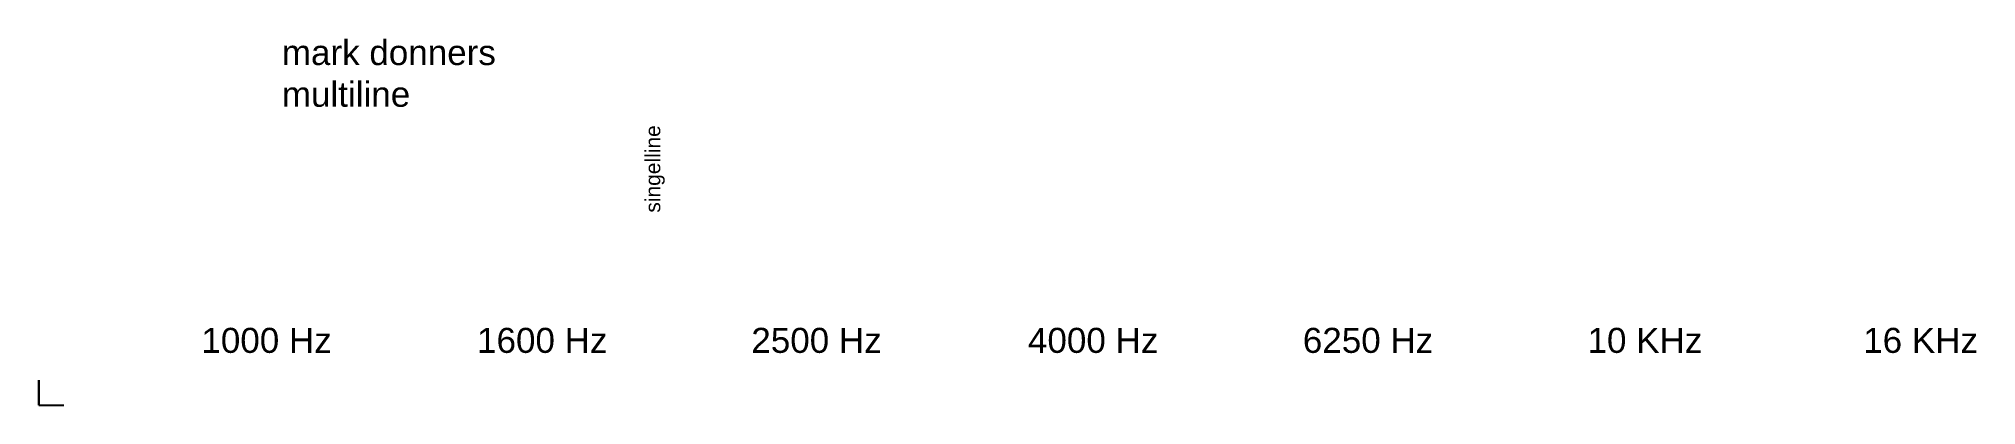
# Model space of a CAD drawing. Header units: inches. Extents: x 0 to 387, y 0 to 73.
import ezdxf

# ---------------------------------------------------------------- set-up
doc = ezdxf.new("R2010")
doc.units = ezdxf.units.IN
doc.header["$MEASUREMENT"] = 0
doc.layers.add('Graveren', color=21, linetype='Continuous')
doc.layers.add('hulp', color=210, linetype='Continuous')
doc.styles.get("Standard").update_dxf_attribs({"font": 'arial.ttf'})

msp = doc.modelspace()

# ---------------------------------------------------------------- linework, layer by layer
at = {"layer": 'hulp'}
for p, q in [((0, 0), (0, 5)), ((0, 5), (0, 0)), ((0, 0), (5, 0))]:
    msp.add_line(p, q, dxfattribs=at)

# ---------------------------------------------------------------- texts
at = {"layer": 'Graveren', "char_height": 5, "attachment_point": 1}
for s, insert, width in [('1000 Hz', (32.45, 15.48), 26.1465), ('1600 Hz', (87.45, 15.48), 26.1465), ('2500 Hz', (142.17, 15.48), 26.1465), ('4000 Hz', (197.36, 15.48), 26.1465), ('6250 Hz', (252.2, 15.48), 26.1465), ('10 KHz', (309, 15.48), 23.0204), ('16 KHz', (364, 15.48), 23.0204)]:
    msp.add_mtext(s, dxfattribs=dict(at, insert=insert, width=width))
at = {"layer": 'hulp'}
msp.add_text('singelline', height=3, rotation=90, dxfattribs=at).set_placement((124, 38.5))
at = {"layer": 'hulp', "insert": (48.5, 73), "char_height": 5, "attachment_point": 1}
msp.add_mtext_dynamic_manual_height_columns('mark donners\\Pmultiline', width=67.5, gutter_width=25, heights=[0], dxfattribs=at)

doc.saveas('drawing.dxf')
